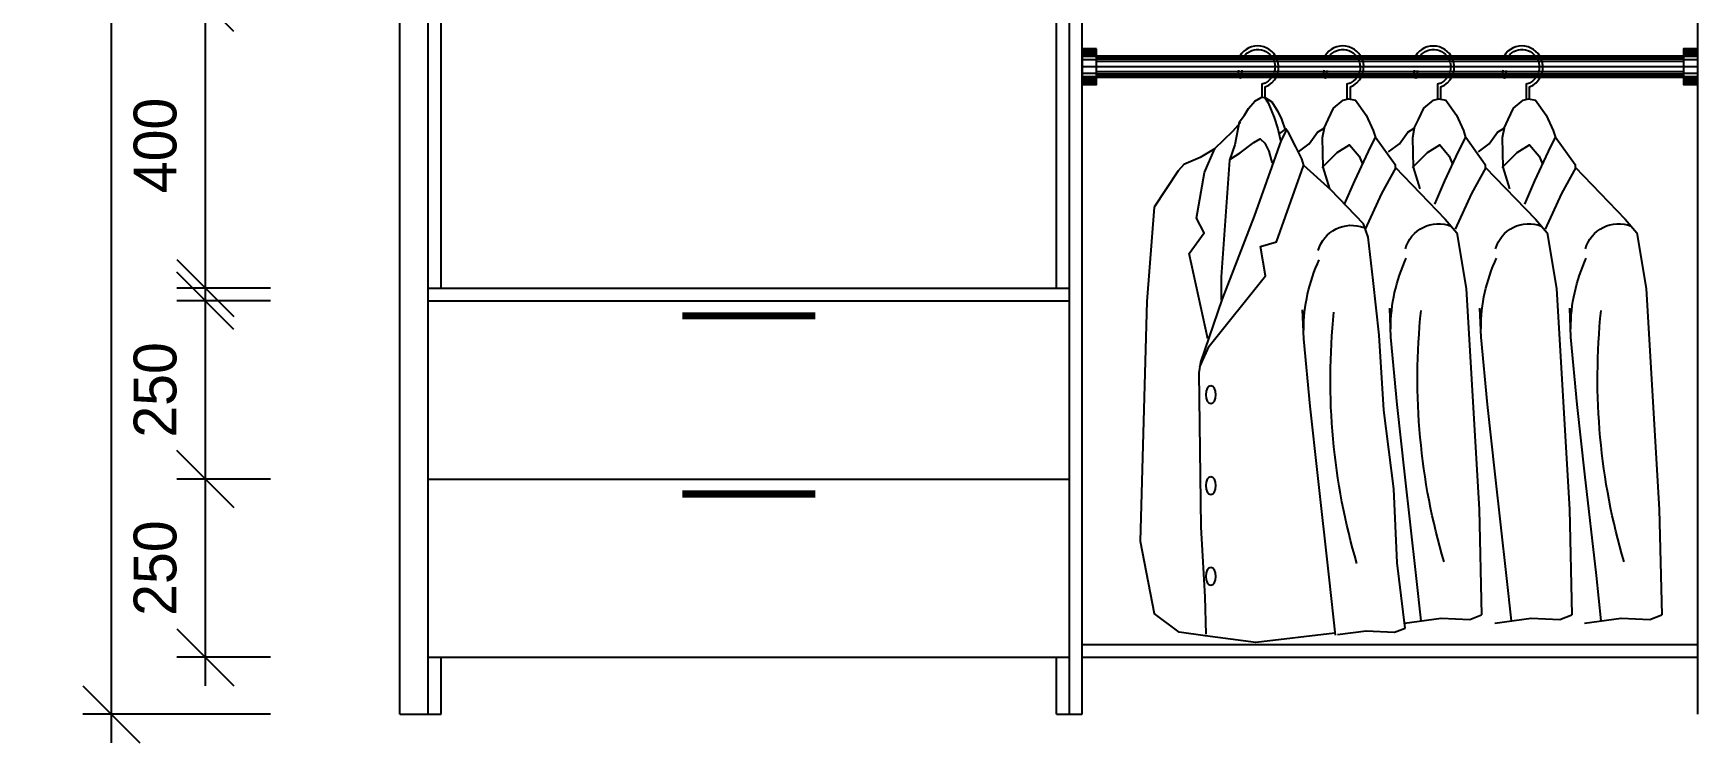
# Model space of a CAD drawing. Header units: millimetres. Extents: x 24776 to 57176, y -19492 to 15017.
# Drawn here: x 31946 to 34282, y 1363 to 2358 of the extents above; entities that cross this region are included whole.
import ezdxf

# ---------------------------------------------------------------- set-up
doc = ezdxf.new("R2010")
doc.units = ezdxf.units.MM
doc.header["$PDMODE"] = 3
doc.styles.add('RomanS', font='')
doc.styles.get('RomanS').set_extended_font_data('YouYuan')
doc.dimstyles.new('SC40', dxfattribs={"dimtxt": 60, "dimasz": 80, "dimexe": 40, "dimexo": 40, "dimgap": 40, "dimtad": 1, "dimdec": 0, "dimzin": 0, "dimdsep": 46, "dimtxsty": 'RomanS', "dimblk": 'OBLIQUE', "dimcen": 0, "dimdle": 40, "dimclrd": 9, "dimclre": 9, "dimclrt": 4, "dimadec": 0, "dimazin": 0, "dimtfac": 1, "dimtdec": 0, "dimtix": 1, "dimtmove": 2, "dimatfit": 1, "dimldrblk": 'DOT', "dimfxl": 1, "dimtolj": 1, "dimtzin": 0, "dimlwd": -1, "dimlwe": -1, "dimarcsym": 0})

# ---------------------------------------------------------------- blocks, each defined once
blk = doc.blocks.new('SDFFAASF')
at = {"color": 250}
for p, q in [((47231.7, 12349.3), (47242, 12216.9)), ((47242, 12216.9), (47251.2, 11880.6)), ((47251.2, 11880.6), (47231.7, 11779.4))]:
    blk.add_line(p, q, dxfattribs=at)
for points in [[(46704.7, 12500.4), (46704.7, 12518.1, -0.375799), (46687, 12553.4, -0.662316), (46740.6, 12561.4)], [(46734.4, 12561.4, 0.616313), (46691.8, 12552.2, 0.413702), (46709.7, 12521.7), (46709.7, 12500.4)], [(46829.1, 12500.4), (46829.1, 12518.1, -0.375799), (46811.4, 12553.4, -0.662316), (46864.9, 12561.4)], [(46858.8, 12561.4, 0.616313), (46816.2, 12552.2, 0.413702), (46834.1, 12521.7), (46834.1, 12500.4)], [(46956.2, 12500.8), (46956.2, 12518.1, -0.375799), (46938.4, 12553.4, -0.662316), (46992, 12561.4)], [(46985.9, 12561.4, 0.616313), (46943.3, 12552.2, 0.413702), (46961.2, 12521.7), (46961.2, 12501.1)], [(47075.7, 12503.1), (47075.7, 12518.1, -0.375799), (47057.9, 12553.4, -0.662316), (47111.5, 12561.4)], [(47105.4, 12561.4, 0.616313), (47062.7, 12552.2, 0.413702), (47080.7, 12521.7), (47080.7, 12503.5)], [(46742.2, 12541.4, -0.068798), (46742.6, 12533.3, -1.055238), (46737.6, 12533.8, 0.07858), (46737.1, 12541.4)], [(46866.6, 12541.4, -0.068798), (46867, 12533.3, -1.055238), (46862, 12533.8, 0.07858), (46861.5, 12541.4)], [(46993.6, 12541.4, -0.068798), (46994, 12533.3, -1.055238), (46989.1, 12533.8, 0.07858), (46988.5, 12541.4)], [(47113.1, 12541.4, -0.068798), (47113.5, 12533.3, -1.055238), (47108.5, 12533.8, 0.07858), (47108, 12541.4)]]:
    blk.add_lwpolyline(points, format="xyb", dxfattribs=at)
for points in [[(46740.4, 12460.2), (46734.7, 12472.1), (46727.1, 12488), (46713.7, 12499.5), (46706, 12501.4), (46696.5, 12499.5), (46681.2, 12478.4), (46671.6, 12456.8), (46668.4, 12447.2)], [(46866.5, 12460.2), (46860.8, 12472.1), (46853.1, 12488), (46839.7, 12499.5), (46832.1, 12501.4), (46822.5, 12499.5), (46807.2, 12478.4), (46797.7, 12456.8), (46794.5, 12447.2)], [(46993.1, 12460.2), (46987.4, 12472.1), (46979.8, 12488), (46966.4, 12499.5), (46958.7, 12501.4), (46949.2, 12499.5), (46933.9, 12478.4), (46924.3, 12456.8), (46921.1, 12447.2)], [(47076.8, 12503.8), (47066.7, 12497.2), (47057.9, 12483.5), (47052.9, 12473), (47048, 12457.7)], [(47112.2, 12468.5), (47105, 12478.6), (47099.1, 12487.8), (47090.6, 12497.9), (47081.4, 12503.1), (47076.8, 12503.8), (47071.6, 12495.6), (47063.4, 12475.3), (47057.9, 12459), (47054.6, 12444.9), (47054.3, 12443)], [(46776.6, 12427), (46761.5, 12438.3), (46749.6, 12454.7), (46740.4, 12460.2), (46743.2, 12446.5), (46742.3, 12405.5), (46732.8, 12375.1)], [(46902.7, 12427), (46887.5, 12438.3), (46875.6, 12454.7), (46866.5, 12460.2), (46869.2, 12446.5), (46868.3, 12405.5), (46858.8, 12375.1)], [(46879.5, 11758.7), (46890.4, 11850.3), (46895.5, 11954), (46909.1, 12064.4), (46915.9, 12169.8), (46924.4, 12246.3), (46931.2, 12307.4), (46938, 12326.1), (46983.9, 12373.7), (47021.4, 12407.7), (47024.3, 12417.2), (47033, 12434), (47042.8, 12453), (47046.9, 12459.4), (47055.5, 12453), (47056.7, 12452.5)], [(47029.3, 12427), (47014.2, 12438.3), (47002.3, 12454.7), (46993.1, 12460.2), (46995.9, 12446.5), (46995, 12405.5), (46985.5, 12375.1)], [(47045.7, 12457.7), (47053.2, 12443.2), (47066.5, 12406.2), (47091.4, 12336.7), (47136.6, 12219.3), (47166.7, 12131.7), (47168.8, 12116.9), (47166, 11900.3), (47160.8, 11802.8), (47159.1, 11750.1)], [(47156.4, 12164.4), (47182.5, 12284.2), (47161.6, 12313.2), (47172.1, 12334.1), (47160.9, 12398.1), (47146.7, 12431.6), (47121.4, 12456.1), (47110.2, 12468.8)], [(47112.2, 12468.5), (47118.4, 12436.8), (47125.9, 12415.2), (47137.8, 12251.5), (47137.8, 12218.7)], [(46711.6, 12353.4), (46697.5, 12386.3), (46678.3, 12427.4), (46668.3, 12447.4), (46640.9, 12409.1), (46640.9, 12405.5), (46570.6, 12332.5), (46554.1, 12313.3), (46540.9, 12235.3), (46522.6, 11925.3), (46519.3, 11777.1)], [(46837.7, 12353.4), (46823.6, 12386.3), (46804.4, 12427.4), (46794.4, 12447.4), (46767, 12409.1), (46767, 12405.5), (46696.6, 12332.5), (46680.2, 12313.3), (46666.9, 12235.3), (46648.7, 11925.3), (46645.4, 11777.1)], [(46743, 12405.2), (46722, 12426.2), (46704.7, 12437), (46691.4, 12421.1), (46686.7, 12409.5)], [(46964.3, 12353.4), (46950.2, 12386.3), (46931, 12427.4), (46921, 12447.4), (46893.6, 12409.1), (46893.6, 12405.5), (46823.3, 12332.5), (46806.8, 12313.3), (46793.6, 12235.3), (46775.3, 11925.3), (46772, 11777.1)], [(46869, 12405.2), (46848, 12426.2), (46830.8, 12437), (46817.4, 12421.1), (46812.8, 12409.5)], [(46995.7, 12405.2), (46974.7, 12426.2), (46957.4, 12437), (46944.1, 12421.1), (46939.4, 12409.5)], [(47124, 12417.1), (47111.2, 12425.6), (47091.6, 12440), (47083.1, 12445.2), (47076.5, 12439), (47070.9, 12427.9), (47067.3, 12415.8), (47066, 12411.6)], [(47146, 12431.6), (47166.9, 12418.9), (47189.9, 12409.2), (47198.1, 12400.3)], [(47167.7, 12125.5), (47154.6, 12154.2), (47075.6, 12252.9), (47082.2, 12294), (47060, 12300.5), (47022.1, 12407.4)], [(46682.5, 12318.4), (46659.5, 12368.5), (46639.4, 12404.9)], [(46808.6, 12318.4), (46785.6, 12368.5), (46765.5, 12404.9)], [(46935.2, 12318.4), (46912.2, 12368.5), (46892.1, 12404.9)], [(47198.1, 12400.3), (47231.7, 12349.3)], [(46604, 11768.8), (46611, 11832.6), (46627, 11974.8), (46637.7, 12072.6), (46646.6, 12166.8), (46648.3, 12207.7)], [(46730.1, 11768.8), (46737, 11832.6), (46753, 11974.8), (46763.7, 12072.6), (46772.6, 12166.8), (46774.4, 12207.7)], [(46856.7, 11768.8), (46863.7, 11832.6), (46879.7, 11974.8), (46890.4, 12072.6), (46899.3, 12166.8), (46901, 12207.7)], [(46977.1, 11748.6), (46985.9, 11830.4), (47002, 11972.6), (47012.6, 12070.3), (47021.5, 12164.5), (47023.3, 12205.4)], [(46627.7, 11765.6), (46576.2, 11772.6), (46536.1, 11770.8), (46519.3, 11777.1)], [(46753.7, 11765.6), (46702.3, 11772.6), (46662.2, 11770.8), (46645.4, 11777.1)], [(46880.3, 11765.6), (46828.9, 11772.6), (46788.8, 11770.8), (46772, 11777.1)], [(46978, 11751.4), (47089.2, 11738.6), (47160.3, 11747.7), (47196.7, 11753.2), (47231.7, 11779.4)], [(46974.4, 11749.6), (46934.3, 11755), (46894.2, 11753.2), (46879.5, 11758.7)]]:
    blk.add_lwpolyline(points, dxfattribs=at)
for centre, radius, start, end in [((46579.8, 12277.7), 48.4, 15.7523, 111.1565), ((46705.9, 12277.7), 48.4, 15.7523, 111.1565), ((46832.5, 12277.7), 48.4, 15.7523, 111.1565), ((46954.8, 12275.5), 48.4, 15.7523, 111.1565), ((46413.5, 12179.2), 233.4, 359.9116, 24.988), ((46539.5, 12179.2), 233.4, 359.9116, 24.988), ((46666.2, 12179.2), 233.4, 359.9116, 24.988), ((46788.4, 12176.9), 233.4, 359.9116, 24.988), ((45699.6, 12109.3), 909.7, 343.5409, 5.9886), ((45952.3, 12109.3), 909.7, 343.5409, 5.9886), ((46074.6, 12107.1), 909.7, 343.5409, 5.9886)]:
    blk.add_arc(centre, radius, start, end, dxfattribs=at)
for centre in [(47152.1, 12086.1), (47152.1, 11958.7), (47152.1, 11831.3)]:
    blk.add_ellipse(centre, major_axis=(0, 12.4), ratio=0.580645, dxfattribs=at)
blk = doc.blocks.new('_Oblique')
at = {"color": 0, "linetype": 'ByBlock', "lineweight": -2}
blk.add_line((-0.5, -0.5), (0.5, 0.5), dxfattribs=at)
blk = doc.blocks.new('*D216')
at = {"color": 9, "transparency": 16777216}
for p, q in [((32054.9, 3842.9), (32054.9, 1362.9)), ((32278.7, 3802.9), (32014.9, 3802.9)), ((32278.7, 1402.9), (32014.9, 1402.9))]:
    blk.add_line(p, q, dxfattribs=at)
at = {"layer": 'Defpoints', "color": 0, "transparency": 16777216}
for p in [(32318.7, 3802.9), (32054.9, 1402.9), (32318.7, 1402.9)]:
    blk.add_point(p, dxfattribs=at)
at = {"color": 9, "transparency": 16777216, "xscale": 80, "yscale": 80, "zscale": 80}
for p, rotation in [((32054.9, 3802.9), 90), ((32054.9, 1402.9), 270)]:
    blk.add_blockref('_Oblique', p, dxfattribs=dict(at, rotation=rotation))
at = {"color": 4, "transparency": 16777216, "insert": (31984.9, 2602.9), "char_height": 60, "attachment_point": 5, "rotation": 90, "style": 'RomanS'}
blk.add_mtext('\\A1;2400', dxfattribs=at)
blk = doc.blocks.new('_Dot')
at = {"color": 0, "linetype": 'ByBlock', "lineweight": -2}
blk.add_line((-0.5, 0), (-1, 0), dxfattribs=at)
at = {"color": 0, "linetype": 'ByBlock', "const_width": 0.5}
blk.add_lwpolyline([(-0.25, 0, 1), (0.25, 0, 1)], format="xyb", close=True, dxfattribs=at)
blk = doc.blocks.new('*D220')
at = {"color": 9, "transparency": 16777216}
for p, q in [((32186.8, 2440.9), (32186.8, 1960.9)), ((32278.7, 2400.9), (32146.8, 2400.9)), ((32278.7, 2000.9), (32146.8, 2000.9))]:
    blk.add_line(p, q, dxfattribs=at)
at = {"layer": 'Defpoints', "color": 0, "transparency": 16777216}
for p in [(32318.7, 2400.9), (32186.8, 2000.9), (32318.7, 2000.9)]:
    blk.add_point(p, dxfattribs=at)
at = {"color": 9, "transparency": 16777216, "xscale": 80, "yscale": 80, "zscale": 80}
for p, rotation in [((32186.8, 2400.9), 90), ((32186.8, 2000.9), 270)]:
    blk.add_blockref('_Oblique', p, dxfattribs=dict(at, rotation=rotation))
at = {"color": 4, "transparency": 16777216, "insert": (32116.8, 2200.9), "char_height": 60, "attachment_point": 5, "rotation": 90, "style": 'RomanS'}
blk.add_mtext('\\A1;400', dxfattribs=at)
blk = doc.blocks.new('*D221')
at = {"color": 9, "transparency": 16777216}
for p, q in [((32186.8, 2022.9), (32186.8, 1692.9)), ((32278.7, 1982.9), (32146.8, 1982.9)), ((32278.7, 1732.9), (32146.8, 1732.9))]:
    blk.add_line(p, q, dxfattribs=at)
at = {"layer": 'Defpoints', "color": 0, "transparency": 16777216}
for p in [(32318.7, 1982.9), (32186.8, 1732.9), (32318.7, 1732.9)]:
    blk.add_point(p, dxfattribs=at)
at = {"color": 9, "transparency": 16777216, "xscale": 80, "yscale": 80, "zscale": 80}
for p, rotation in [((32186.8, 1982.9), 90), ((32186.8, 1732.9), 270)]:
    blk.add_blockref('_Oblique', p, dxfattribs=dict(at, rotation=rotation))
at = {"color": 4, "transparency": 16777216, "insert": (32116.8, 1857.9), "char_height": 60, "attachment_point": 5, "rotation": 90, "style": 'RomanS'}
blk.add_mtext('\\A1;250', dxfattribs=at)
blk = doc.blocks.new('*D222')
at = {"color": 9, "transparency": 16777216}
for p, q in [((32186.8, 1772.9), (32186.8, 1442.9)), ((32278.7, 1732.9), (32146.8, 1732.9)), ((32278.7, 1482.9), (32146.8, 1482.9))]:
    blk.add_line(p, q, dxfattribs=at)
at = {"layer": 'Defpoints', "color": 0, "transparency": 16777216}
for p in [(32318.7, 1732.9), (32186.8, 1482.9), (32318.7, 1482.9)]:
    blk.add_point(p, dxfattribs=at)
at = {"color": 9, "transparency": 16777216, "xscale": 80, "yscale": 80, "zscale": 80}
for p, rotation in [((32186.8, 1732.9), 90), ((32186.8, 1482.9), 270)]:
    blk.add_blockref('_Oblique', p, dxfattribs=dict(at, rotation=rotation))
at = {"color": 4, "transparency": 16777216, "insert": (32116.8, 1607.9), "char_height": 60, "attachment_point": 5, "rotation": 90, "style": 'RomanS'}
blk.add_mtext('\\A1;250', dxfattribs=at)

msp = doc.modelspace()

# ---------------------------------------------------------------- linework, layer by layer
at = {"color": 255}
for p, q in [((32459.9, 1402.9), (32459.9, 3802.9)), ((32499.9, 1402.9), (32499.9, 3802.9)), ((32517.9, 2000.9), (32517.9, 3762.9)), ((33381.9, 2000.9), (33381.9, 3762.9)), ((33399.9, 1402.9), (33399.9, 3762.9)), ((33417.9, 1402.9), (33417.9, 3762.9)), ((34281.9, 1402.9), (34281.9, 3762.9)), ((34261.9, 2326.4), (33437.9, 2326.4)), ((34261.9, 2296.4), (33437.9, 2296.4)), ((32499.9, 2000.9), (33399.9, 2000.9)), ((32499.9, 1982.9), (33399.9, 1982.9)), ((32499.9, 1732.9), (33399.9, 1732.9)), ((33417.9, 1500.9), (34281.9, 1500.9)), ((32499.9, 1482.9), (33399.9, 1482.9)), ((32517.9, 1402.9), (32517.9, 1482.9)), ((33381.9, 1402.9), (33381.9, 1482.9)), ((33417.9, 1482.9), (34281.9, 1482.9)), ((32459.9, 1402.9), (32517.9, 1402.9)), ((33381.9, 1402.9), (33417.9, 1402.9))]:
    msp.add_line(p, q, dxfattribs=at)
at = {"color": 250}
for p, q in [((33437.9, 2335.9), (33417.9, 2335.9)), ((33437.9, 2335.3), (33417.9, 2335.3)), ((33437.9, 2334.5), (33417.9, 2334.5)), ((33437.9, 2333.5), (33417.9, 2333.5)), ((33437.9, 2332.3), (33417.9, 2332.3)), ((33437.9, 2330.6), (33417.9, 2330.6)), ((33437.9, 2328.5), (33417.9, 2328.5)), ((33437.9, 2325.7), (33417.9, 2325.7)), ((33437.9, 2321), (33417.9, 2321)), ((34261.9, 2326), (33437.9, 2326)), ((34261.9, 2325.1), (33437.9, 2325.1)), ((34261.9, 2323.8), (33437.9, 2323.8)), ((34261.9, 2322), (33437.9, 2322)), ((34261.9, 2318.5), (33437.9, 2318.5)), ((34281.9, 2335.9), (34261.9, 2335.9)), ((34281.9, 2335.3), (34261.9, 2335.3)), ((34281.9, 2334.5), (34261.9, 2334.5)), ((34281.9, 2333.5), (34261.9, 2333.5)), ((34281.9, 2332.3), (34261.9, 2332.3)), ((34281.9, 2330.6), (34261.9, 2330.6)), ((34281.9, 2328.5), (34261.9, 2328.5)), ((34281.9, 2325.7), (34261.9, 2325.7)), ((34281.9, 2321), (34261.9, 2321)), ((33437.9, 2311.4), (33417.9, 2311.4)), ((33437.9, 2301.7), (33417.9, 2301.7)), ((33437.9, 2297), (33417.9, 2297)), ((33437.9, 2294.3), (33417.9, 2294.3)), ((33437.9, 2292.2), (33417.9, 2292.2)), ((33437.9, 2290.5), (33417.9, 2290.5)), ((34261.9, 2311.4), (33437.9, 2311.4)), ((34261.9, 2304.2), (33437.9, 2304.2)), ((34261.9, 2300.7), (33437.9, 2300.7)), ((34261.9, 2298.9), (33437.9, 2298.9)), ((34261.9, 2297.7), (33437.9, 2297.7)), ((34261.9, 2296.8), (33437.9, 2296.8)), ((34281.9, 2311.4), (34261.9, 2311.4)), ((34281.9, 2301.7), (34261.9, 2301.7)), ((34281.9, 2297), (34261.9, 2297)), ((34281.9, 2294.3), (34261.9, 2294.3)), ((34281.9, 2292.2), (34261.9, 2292.2)), ((34281.9, 2290.5), (34261.9, 2290.5)), ((33437.9, 2289.3), (33417.9, 2289.3)), ((33437.9, 2288.2), (33417.9, 2288.2)), ((33437.9, 2287.5), (33417.9, 2287.5)), ((33437.9, 2286.9), (33417.9, 2286.9)), ((34281.9, 2289.3), (34261.9, 2289.3)), ((34281.9, 2288.2), (34261.9, 2288.2)), ((34281.9, 2287.5), (34261.9, 2287.5)), ((34281.9, 2286.9), (34261.9, 2286.9))]:
    msp.add_line(p, q, dxfattribs=at)
at = {"color": 255}
for points in [[(33437.9, 2336.4), (33417.9, 2336.4), (33417.9, 2286.4), (33437.9, 2286.4)], [(34281.9, 2336.4), (34261.9, 2336.4), (34261.9, 2286.4), (34281.9, 2286.4)]]:
    msp.add_lwpolyline(points, close=True, dxfattribs=at)
at = {"color": 255, "const_width": 10}
for points in [[(32856.7, 1961.9), (33043.1, 1961.9)], [(32856.7, 1711.9), (33043.1, 1711.9)]]:
    msp.add_lwpolyline(points, dxfattribs=at)

# ---------------------------------------------------------------- block references
at = {"color": 255, "xscale": -1}
msp.add_blockref('SDFFAASF', (80750.6, -10235), dxfattribs=at)

# ---------------------------------------------------------------- dimensions: what is measured, and where the dimension line sits
at = {"color": 255}
for base, p1, p2, picture, middle in [((32054.9, 1402.9), (32318.7, 3802.9), (32318.7, 1402.9), '*D216', (31984.9, 2602.9)), ((32186.8, 2000.9), (32318.7, 2400.9), (32318.7, 2000.9), '*D220', (32116.8, 2200.9)), ((32186.8, 1732.9), (32318.7, 1982.9), (32318.7, 1732.9), '*D221', (32116.8, 1857.9)), ((32186.8, 1482.9), (32318.7, 1732.9), (32318.7, 1482.9), '*D222', (32116.8, 1607.9))]:
    dim = msp.add_linear_dim(base=base, p1=p1, p2=p2, angle=90, dimstyle='SC40', dxfattribs=at)
    dim.commit()
    dim.dimension.update_dxf_attribs({"geometry": picture, "text_midpoint": middle})

doc.saveas('drawing.dxf')
